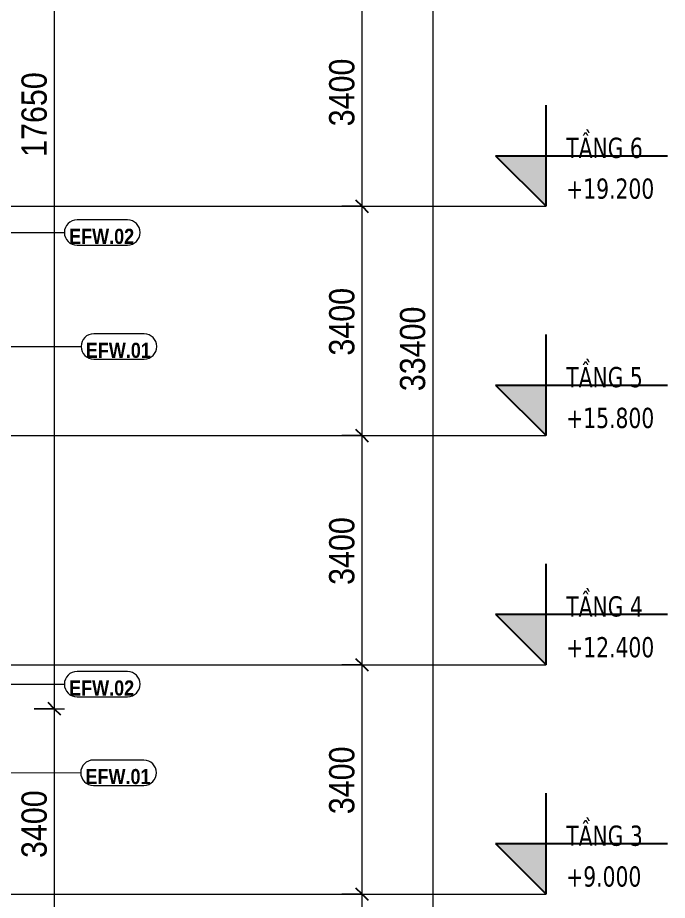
# Model space of a CAD drawing. Header units: millimetres. Extents: x 9199 to 175431, y -4466 to 35300.
# Drawn here: x 164102 to 173739, y 8909 to 21997 of the extents above; entities that cross this region are included whole.
import ezdxf

# ---------------------------------------------------------------- set-up
doc = ezdxf.new("R2010")
doc.units = ezdxf.units.MM
doc.linetypes.add('Centre', pattern=[31.75, 6.35, -4.7625, 15.875, -4.7625])
for name, color, linetype, lineweight in [('A-ANNO-DIMS', 211, 'Continuous', 9), ('A-ANNO-DIMS-150', 211, 'Continuous', 9), ('A-FLOR-LEVL', 51, 'Continuous', 9), ('A-FLOR-LEVL-1', 51, 'Continuous', 25), ('A-FLOR-LEVL-2', 51, 'Centre', 9), ('A-WALL-IDEN', 211, 'Continuous', 9)]:
    doc.layers.add(name, color=color, linetype=linetype, lineweight=lineweight)
doc.styles.add('Arial_B', font='arialbd.ttf', dxfattribs={"width": 0.85, "height": 225})
doc.styles.add('Tahoma_B', font='tahomabd.ttf', dxfattribs={"width": 0.85, "height": 300})
doc.styles.add('UTM Avo', font='', dxfattribs={"width": 0.9, "height": 375})
doc.styles.get('UTM Avo').set_extended_font_data('UTM Avo')
doc.dimstyles.new('1_Dim_chi_tiet_2_5', dxfattribs={"dimscale": 304.8, "dimtxt": 374.737856, "dimasz": 0.590551, "dimexe": 0.492126, "dimexo": 0.0625, "dimgap": 0.049213, "dimtad": 1, "dimdec": 0, "dimrnd": 5, "dimzin": 0, "dimdsep": 46, "dimtxsty": 'UTM Avo', "dimblk1": 'OBLIQUE', "dimblk2": 'OBLIQUE', "dimsah": 1, "dimcen": 0.09, "dimdle": 0.492126, "dimazin": 0, "dimtfac": 1, "dimtdec": 4, "dimtix": 1, "dimtmove": 0, "dimatfit": 3, "dimfxl": 0.984252, "dimfxlon": 1, "dimtvp": 1, "dimtolj": 1, "dimtzin": 0, "dimarcsym": 2})

# ---------------------------------------------------------------- blocks, each defined once
blk = doc.blocks.new('Level - CAO ĐỘ LEVEL-350587-TKCS_MẶT ĐỨNG HƯỚNG TÂY')
at = {"layer": 'A-FLOR-LEVL'}
blk.add_hatch(color=256, dxfattribs=at).paths.add_polyline_path([(-9199, 2950), (-9199, 2200), (-9949, 2950)])
at = {"layer": 'A-FLOR-LEVL-1'}
for p, q in [((-9199, 2200), (-9199, 3700)), ((-9949, 2950), (-9199, 2200)), ((-9949, 2950), (-7399, 2950))]:
    blk.add_line(p, q, dxfattribs=at)
blk = doc.blocks.new('DIMBLOCK62-TKCS_MẶT ĐỨNG HƯỚNG TÂY')
at = {"layer": 'A-ANNO-DIMS-150', "lineweight": 25}
for p, q in [((169210, 9000), (169120, 9090)), ((169210, 9000), (169300, 8910)), ((169210, 5600), (169120, 5690)), ((169210, 5600), (169300, 5510))]:
    blk.add_line(p, q, dxfattribs=at)
at = {"layer": 'A-ANNO-DIMS-150'}
for p, q in [((168910, 9000), (169360, 9000)), ((169210, 9000), (168910, 9000)), ((169210, 5600), (169210, 9000)), ((168910, 5600), (169360, 5600)), ((169210, 5600), (168910, 5600))]:
    blk.add_line(p, q, dxfattribs=at)
at = {"layer": 'A-ANNO-DIMS-150', "color": 0, "insert": (168722, 6786), "char_height": 375, "width": 1232.47, "attachment_point": 1, "rotation": 90, "line_spacing_factor": 1.110334, "style": 'UTM Avo'}
blk.add_mtext('3400', dxfattribs=at)
blk = doc.blocks.new('_Oblique')
at = {"color": 0, "linetype": 'ByBlock', "lineweight": -2}
blk.add_line((-0.5, -0.5), (0.5, 0.5), dxfattribs=at)
blk = doc.blocks.new('DIMBLOCK63-TKCS_MẶT ĐỨNG HƯỚNG TÂY')
at = {"layer": 'A-ANNO-DIMS-150', "lineweight": 25}
for p, q in [((169210, 12400), (169120, 12490)), ((169210, 12400), (169300, 12310)), ((169210, 9000), (169120, 9090)), ((169210, 9000), (169300, 8910))]:
    blk.add_line(p, q, dxfattribs=at)
at = {"layer": 'A-ANNO-DIMS-150'}
for p, q in [((168910, 12400), (169360, 12400)), ((169210, 12400), (168910, 12400)), ((169210, 9000), (169210, 12400)), ((168910, 9000), (169360, 9000)), ((169210, 9000), (168910, 9000))]:
    blk.add_line(p, q, dxfattribs=at)
at = {"layer": 'A-ANNO-DIMS-150', "color": 0, "insert": (168722, 10186), "char_height": 375, "width": 1232.47, "attachment_point": 1, "rotation": 90, "line_spacing_factor": 1.110334, "style": 'UTM Avo'}
blk.add_mtext('3400', dxfattribs=at)
blk = doc.blocks.new('DIMBLOCK64-TKCS_MẶT ĐỨNG HƯỚNG TÂY')
at = {"layer": 'A-ANNO-DIMS-150', "lineweight": 25}
for p, q in [((169210, 15800), (169120, 15890)), ((169210, 15800), (169300, 15710)), ((169210, 12400), (169120, 12490)), ((169210, 12400), (169300, 12310))]:
    blk.add_line(p, q, dxfattribs=at)
at = {"layer": 'A-ANNO-DIMS-150'}
for p, q in [((168910, 15800), (169360, 15800)), ((169210, 15800), (168910, 15800)), ((169210, 12400), (169210, 15800)), ((168910, 12400), (169360, 12400)), ((169210, 12400), (168910, 12400))]:
    blk.add_line(p, q, dxfattribs=at)
at = {"layer": 'A-ANNO-DIMS-150', "color": 0, "insert": (168722, 13586), "char_height": 375, "width": 1232.47, "attachment_point": 1, "rotation": 90, "line_spacing_factor": 1.110334, "style": 'UTM Avo'}
blk.add_mtext('3400', dxfattribs=at)
blk = doc.blocks.new('DIMBLOCK65-TKCS_MẶT ĐỨNG HƯỚNG TÂY')
at = {"layer": 'A-ANNO-DIMS-150', "lineweight": 25}
for p, q in [((169210, 19200), (169120, 19290)), ((169210, 19200), (169300, 19110)), ((169210, 15800), (169120, 15890)), ((169210, 15800), (169300, 15710))]:
    blk.add_line(p, q, dxfattribs=at)
at = {"layer": 'A-ANNO-DIMS-150'}
for p, q in [((168910, 19200), (169360, 19200)), ((169210, 19200), (168910, 19200)), ((169210, 15800), (169210, 19200)), ((168910, 15800), (169360, 15800)), ((169210, 15800), (168910, 15800))]:
    blk.add_line(p, q, dxfattribs=at)
at = {"layer": 'A-ANNO-DIMS-150', "color": 0, "insert": (168722, 16986), "char_height": 375, "width": 1232.47, "attachment_point": 1, "rotation": 90, "line_spacing_factor": 1.110334, "style": 'UTM Avo'}
blk.add_mtext('3400', dxfattribs=at)
blk = doc.blocks.new('DIMBLOCK66-TKCS_MẶT ĐỨNG HƯỚNG TÂY')
at = {"layer": 'A-ANNO-DIMS-150', "lineweight": 25}
for p, q in [((169210, 22600), (169120, 22690)), ((169210, 22600), (169300, 22510)), ((169210, 19200), (169120, 19290)), ((169210, 19200), (169300, 19110))]:
    blk.add_line(p, q, dxfattribs=at)
at = {"layer": 'A-ANNO-DIMS-150'}
for p, q in [((168910, 22600), (169360, 22600)), ((169210, 22600), (168910, 22600)), ((169210, 19200), (169210, 22600)), ((168910, 19200), (169360, 19200)), ((169210, 19200), (168910, 19200))]:
    blk.add_line(p, q, dxfattribs=at)
at = {"layer": 'A-ANNO-DIMS-150', "color": 0, "insert": (168722, 20386), "char_height": 375, "width": 1232.47, "attachment_point": 1, "rotation": 90, "line_spacing_factor": 1.110334, "style": 'UTM Avo'}
blk.add_mtext('3400', dxfattribs=at)
blk = doc.blocks.new('DIMBLOCK71-TKCS_MẶT ĐỨNG HƯỚNG TÂY')
at = {"layer": 'A-ANNO-DIMS-150'}
for p, q in [((170260, 33950), (170260, 250)), ((170560, 33800), (170110, 33800)), ((170260, 33800), (170560, 33800)), ((170560, 400), (170110, 400)), ((170260, 400), (170560, 400))]:
    blk.add_line(p, q, dxfattribs=at)
at = {"layer": 'A-ANNO-DIMS-150', "lineweight": 25}
for p, q in [((170260, 33800), (170170, 33890)), ((170260, 33800), (170350, 33710)), ((170260, 400), (170170, 490)), ((170260, 400), (170350, 310))]:
    blk.add_line(p, q, dxfattribs=at)
at = {"layer": 'A-ANNO-DIMS-150', "color": 0, "insert": (169772, 16458), "char_height": 375, "width": 1540.59, "attachment_point": 1, "rotation": 90, "line_spacing_factor": 1.110334, "style": 'UTM Avo'}
blk.add_mtext('33400', dxfattribs=at)
blk = doc.blocks.new('DIMBLOCK74-TKCS_MẶT ĐỨNG HƯỚNG TÂY')
at = {"layer": 'A-ANNO-DIMS-150', "lineweight": 25}
for p, q in [((164646, 29400), (164556, 29490)), ((164646, 29400), (164736, 29310)), ((164646, 11750), (164556, 11840)), ((164646, 11750), (164736, 11660))]:
    blk.add_line(p, q, dxfattribs=at)
at = {"layer": 'A-ANNO-DIMS-150'}
for p, q in [((164946, 29400), (164496, 29400)), ((164646, 29400), (164646, 11750)), ((164646, 29400), (164946, 29400)), ((164346, 11750), (164796, 11750)), ((164646, 11750), (164346, 11750))]:
    blk.add_line(p, q, dxfattribs=at)
at = {"layer": 'A-ANNO-DIMS-150', "color": 0, "insert": (164159, 19933), "char_height": 375, "width": 1540.59, "attachment_point": 1, "rotation": 90, "line_spacing_factor": 1.110334, "style": 'UTM Avo'}
blk.add_mtext('17650', dxfattribs=at)
blk = doc.blocks.new('DIMBLOCK75-TKCS_MẶT ĐỨNG HƯỚNG TÂY')
at = {"layer": 'A-ANNO-DIMS-150', "lineweight": 25}
for p, q in [((164646, 11750), (164556, 11840)), ((164646, 11750), (164736, 11660)), ((164646, 8350), (164556, 8440)), ((164646, 8350), (164736, 8260))]:
    blk.add_line(p, q, dxfattribs=at)
at = {"layer": 'A-ANNO-DIMS-150'}
for p, q in [((164346, 11750), (164796, 11750)), ((164646, 11750), (164346, 11750)), ((164646, 11750), (164646, 8350)), ((164346, 8350), (164796, 8350)), ((164646, 8350), (164346, 8350))]:
    blk.add_line(p, q, dxfattribs=at)
at = {"layer": 'A-ANNO-DIMS-150', "color": 0, "insert": (164159, 9536), "char_height": 375, "width": 1232.47, "attachment_point": 1, "rotation": 90, "line_spacing_factor": 1.110334, "style": 'UTM Avo'}
blk.add_mtext('3400', dxfattribs=at)
blk = doc.blocks.new('CTL_WALL TAG NO MARK - 10-2062273-TKCS_MẶT ĐỨNG HƯỚNG TÂY')
at = {"layer": 'A-WALL-IDEN'}
for p, q in [((-15159, 30418), (-15907, 30418)), ((-15907, 30043), (-15159, 30043))]:
    blk.add_line(p, q, dxfattribs=at)
for centre, radius, start, end in [((-15907, 30231), 188, 90, 270), ((-15159, 30231), 187, 270, 90)]:
    blk.add_arc(centre, radius, start, end, dxfattribs=at)

msp = doc.modelspace()

# ---------------------------------------------------------------- linework, layer by layer
at = {"layer": 'A-FLOR-LEVL-2'}
for p, q in [((96540.4, 19200), (171939.1, 19200)), ((96540.4, 15800), (171939.1, 15800)), ((96540.4, 12400), (171939.1, 12400)), ((96540.4, 9000), (171939.1, 9000))]:
    msp.add_line(p, q, dxfattribs=at)
at = {"layer": 'A-WALL-IDEN'}
for p, q in [((162878.2, 18810.7), (164796.1, 18810.7)), ((163765.7, 17121.1), (165043.6, 17121.1)), ((163046.1, 12115.2), (164796.1, 12113.7)), ((163734.7, 10802.1), (165038.6, 10800.6))]:
    msp.add_line(p, q, dxfattribs=at)

# ---------------------------------------------------------------- block references
at = {"layer": 'A-FLOR-LEVL-1'}
for p in [(181138.2, 17000), (181138.2, 13600), (181138.2, 10200), (181138.2, 6800)]:
    msp.add_blockref('Level - CAO ĐỘ LEVEL-350587-TKCS_MẶT ĐỨNG HƯỚNG TÂY', p, dxfattribs=at)
at = {"layer": 'A-WALL-IDEN'}
for p in [(180890.7, -11419.9), (181138.2, -13109.5), (180890.7, -18116.9), (181133.2, -19430)]:
    msp.add_blockref('CTL_WALL TAG NO MARK - 10-2062273-TKCS_MẶT ĐỨNG HƯỚNG TÂY', p, dxfattribs=at)

# ---------------------------------------------------------------- texts
at = {"layer": 'A-FLOR-LEVL', "char_height": 300, "line_spacing_factor": 0.996129, "style": 'Tahoma_B'}
for s, insert, width, attachment_point in [('\\pt1530,3060,4590,6120,7650,9180,10710,12240,13770,15300,16830,18360,19890,21420,22950,24480,26010,27540,29070,30600,32130,33660,35190,36720,38250,39780,41310,42840,44370,45900,47430,48960;TẦNG 6', (172239.9, 19911.5), 1357.875, 7), ('\\pt637.5,1275,1912.5,2550,3187.5,3825,4462.5,5100,5737.5,6375,7012.5,7650,8287.5,8925,9562.5,10200,10837.5,11475,12112.5,12750,13387.5,14025,14662.5,15300,15937.5,16575,17212.5,17850,18487.5,19125,19762.5,20400;+19.200', (172239.9, 19612.6), 1551.675, 1), ('\\pt1530,3060,4590,6120,7650,9180,10710,12240,13770,15300,16830,18360,19890,21420,22950,24480,26010,27540,29070,30600,32130,33660,35190,36720,38250,39780,41310,42840,44370,45900,47430,48960;TẦNG 5', (172239.9, 16511.5), 1357.875, 7), ('\\pt637.5,1275,1912.5,2550,3187.5,3825,4462.5,5100,5737.5,6375,7012.5,7650,8287.5,8925,9562.5,10200,10837.5,11475,12112.5,12750,13387.5,14025,14662.5,15300,15937.5,16575,17212.5,17850,18487.5,19125,19762.5,20400;+15.800', (172239.9, 16212.6), 1551.675, 1), ('\\pt1530,3060,4590,6120,7650,9180,10710,12240,13770,15300,16830,18360,19890,21420,22950,24480,26010,27540,29070,30600,32130,33660,35190,36720,38250,39780,41310,42840,44370,45900,47430,48960;TẦNG 4', (172239.9, 13111.5), 1357.875, 7), ('\\pt637.5,1275,1912.5,2550,3187.5,3825,4462.5,5100,5737.5,6375,7012.5,7650,8287.5,8925,9562.5,10200,10837.5,11475,12112.5,12750,13387.5,14025,14662.5,15300,15937.5,16575,17212.5,17850,18487.5,19125,19762.5,20400;+12.400', (172239.9, 12812.6), 1551.675, 1), ('\\pt1530,3060,4590,6120,7650,9180,10710,12240,13770,15300,16830,18360,19890,21420,22950,24480,26010,27540,29070,30600,32130,33660,35190,36720,38250,39780,41310,42840,44370,45900,47430,48960;TẦNG 3', (172239.9, 9711.5), 1357.875, 7), ('\\pt637.5,1275,1912.5,2550,3187.5,3825,4462.5,5100,5737.5,6375,7012.5,7650,8287.5,8925,9562.5,10200,10837.5,11475,12112.5,12750,13387.5,14025,14662.5,15300,15937.5,16575,17212.5,17850,18487.5,19125,19762.5,20400;+9.000', (172239.9, 9412.6), 1324.725, 1)]:
    msp.add_mtext(s, dxfattribs=dict(at, insert=insert, width=width, attachment_point=attachment_point))
at = {"layer": 'A-WALL-IDEN', "char_height": 225, "width": 995.775, "attachment_point": 5, "line_spacing_factor": 0.936439, "style": 'Arial_B'}
for s, insert in [('\\pt6.37425,12.75075,19.125,25.49925,31.87575,38.25,44.62425,51.00075,57.375,63.74925,70.12575,76.5,82.87425,89.25075,95.625,101.99925,108.37575,114.75,121.12425,127.50075,133.875,140.24925,146.62575,153,159.37425,165.75075,172.125,178.49925,184.87575,191.25,197.62425,204.00075;EFW.02', (165348.1, 18752.6)), ('\\pt6.37425,12.75075,19.125,25.49925,31.87575,38.25,44.62425,51.00075,57.375,63.74925,70.12575,76.5,82.87425,89.25075,95.625,101.99925,108.37575,114.75,121.12425,127.50075,133.875,140.24925,146.62575,153,159.37425,165.75075,172.125,178.49925,184.87575,191.25,197.62425,204.00075;EFW.01', (165595.6, 17063)), ('\\pt6.37425,12.75075,19.125,25.49925,31.87575,38.25,44.62425,51.00075,57.375,63.74925,70.12575,76.5,82.87425,89.25075,95.625,101.99925,108.37575,114.75,121.12425,127.50075,133.875,140.24925,146.62575,153,159.37425,165.75075,172.125,178.49925,184.87575,191.25,197.62425,204.00075;EFW.02', (165348.1, 12055.7)), ('\\pt6.37425,12.75075,19.125,25.49925,31.87575,38.25,44.62425,51.00075,57.375,63.74925,70.12575,76.5,82.87425,89.25075,95.625,101.99925,108.37575,114.75,121.12425,127.50075,133.875,140.24925,146.62575,153,159.37425,165.75075,172.125,178.49925,184.87575,191.25,197.62425,204.00075;EFW.01', (165590.6, 10742.5))]:
    msp.add_mtext(s, dxfattribs=dict(at, insert=insert))

# ---------------------------------------------------------------- dimensions: what is measured, and where the dimension line sits
at = {"layer": 'A-ANNO-DIMS'}
for base, p1, p2, override, picture, middle in [((170259.6, 400), (170559.6, 33800), (170559.6, 400), {"dimpost": '<>', "dimfxl": 33400}, 'DIMBLOCK71-TKCS_MẶT ĐỨNG HƯỚNG TÂY', (170050.5, 17100)), ((164646.3, 11750), (164946.3, 29400), (164346.3, 11750), {"dimpost": '<>', "dimfxl": 17660.195356}, 'DIMBLOCK74-TKCS_MẶT ĐỨNG HƯỚNG TÂY', (164437.2, 20575)), ((169209.6, 22600), (168909.6, 19200), (168909.6, 22600), {"dimpost": '<>', "dimfxl": 3400}, 'DIMBLOCK66-TKCS_MẶT ĐỨNG HƯỚNG TÂY', (169000.5, 20900)), ((169209.6, 19200), (168909.6, 15800), (168909.6, 19200), {"dimpost": '<>', "dimfxl": 3400}, 'DIMBLOCK65-TKCS_MẶT ĐỨNG HƯỚNG TÂY', (169000.5, 17500)), ((169209.6, 15800), (168909.6, 12400), (168909.6, 15800), {"dimpost": '<>', "dimfxl": 3400}, 'DIMBLOCK64-TKCS_MẶT ĐỨNG HƯỚNG TÂY', (169000.5, 14100)), ((169209.6, 12400), (168909.6, 9000), (168909.6, 12400), {"dimpost": '<>', "dimfxl": 3400}, 'DIMBLOCK63-TKCS_MẶT ĐỨNG HƯỚNG TÂY', (169000.5, 10700)), ((164646.3, 8350), (164346.3, 11750), (164346.3, 8350), {"dimpost": '<>', "dimfxl": 3400}, 'DIMBLOCK75-TKCS_MẶT ĐỨNG HƯỚNG TÂY', (164437.2, 10050)), ((169209.6, 9000), (168909.6, 5600), (168909.6, 9000), {"dimpost": '<>', "dimfxl": 3400}, 'DIMBLOCK62-TKCS_MẶT ĐỨNG HƯỚNG TÂY', (169000.5, 7300))]:
    dim = msp.add_linear_dim(base=base, p1=p1, p2=p2, angle=90, dimstyle='1_Dim_chi_tiet_2_5', override=override, dxfattribs=at)
    dim.commit()
    dim.dimension.update_dxf_attribs({"geometry": picture, "text_midpoint": middle})

doc.saveas('drawing.dxf')
